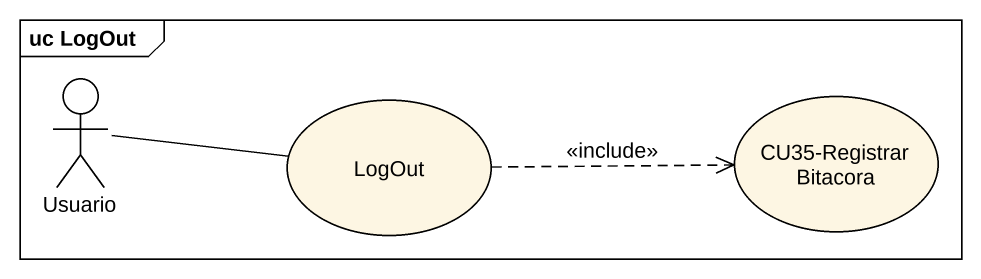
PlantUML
@startuml
mainframe uc LogOut
actor Usuario
usecase LogOut
usecase "CU35-Registrar Bitacora" as CU35_Registrar_Bitacora
Usuario -right- LogOut
LogOut .right.> CU35_Registrar_Bitacora : <<include>>
@enduml
